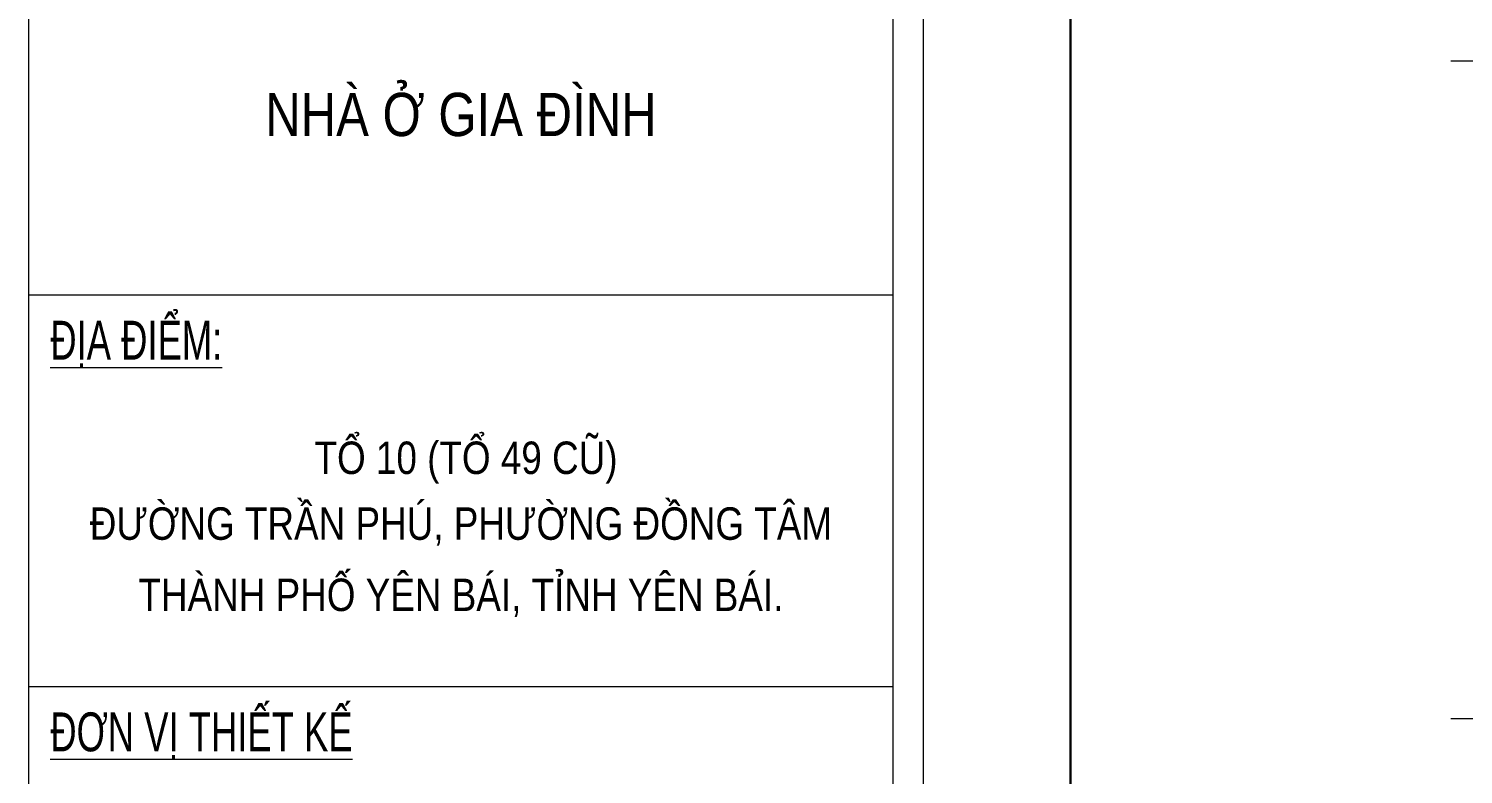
# Model space of a CAD drawing. Header units: millimetres. Extents: x 1832547 to 2001569, y -558009 to -417808.
# Drawn here: x 1939917 to 1945243, y -493618 to -490851 of the extents above; entities that cross this region are included whole.
import ezdxf
from ezdxf.enums import TextEntityAlignment as Align

# ---------------------------------------------------------------- set-up
doc = ezdxf.new("R2010")
doc.units = ezdxf.units.MM
doc.header["$MEASUREMENT"] = 0
doc.linetypes.add('CENTER', pattern=[2, 1.25, -0.25, 0.25, -0.25])
doc.layers.get('0').update_dxf_attribs({"linetype": 'CONTINUOUS'})
doc.layers.get('DEFPOINTS').update_dxf_attribs({"linetype": 'CONTINUOUS'})
for name, color, linetype, lineweight in [('CA.dim 08', 8, 'CONTINUOUS', 13), ('CA.thay 145', 145, 'CONTINUOUS', 18), ('CA.tim 67', 67, 'CENTER', 9)]:
    doc.layers.add(name, color=color, linetype=linetype, lineweight=lineweight)
doc.styles.add('VH01-VNAVANTH', font='Vhavan.ttf', dxfattribs={"width": 0.8})

# ---------------------------------------------------------------- blocks, each defined once
blk = doc.blocks.new('A$C2d76a15f')
at = {"color": 4, "linetype": 'Continuous', "lineweight": 18}
blk.add_line((27498.47177620605, 452.5398463322053), (27498.47177620605, 19312.80984569415), dxfattribs=at)
at = {"linetype": 'Continuous', "lineweight": 18, "ltscale": 100}
blk.add_line((24743.30177632347, 545.7098463290749), (24743.30177632347, 19219.63984569728), dxfattribs=at)
for p, q in [((27405.30177621031, 545.7098463290749), (27405.30177621031, 19219.63984569728)), ((24743.30177632347, 14039.2449196056), (27405.30177621031, 14039.2449196056)), ((24743.30177632347, 12833.82525733698), (27405.30177621031, 12833.82525733698))]:
    blk.add_line(p, q)
at = {"layer": 'DEFPOINTS', "ltscale": 600}
for p, q in [((-0.0003083094488829374, -0.0001536530908197165), (-0.0003083094488829374, 19765.34984567884)), ((27950.99969050125, 19765.34984567884), (27950.99969050125, -0.0001536530908197165))]:
    blk.add_line(p, q, dxfattribs=at)
at = {"color": 140, "linetype": 'Continuous', "lineweight": 18, "style": 'VH01-VNAVANTH'}
for s, height, width, p in [('nhµ ë gia ®×nh', 133.0999999955002, 0.8499999999505895, (26074.30177626666, 14527.55536235095)), (' tæ 10 (tæ 49 cò)', 99.82499999081483, 0.8500000000205542, (26074.30177626689, 13487.59193365042)), ('®\xadêng trÇn phó, ph\xadêng ®ång t©m', 99.82499999081483, 0.8500000000205542, (26074.30177626689, 13285.14061689888)), ('thµnh phè yªn b¸i, tØnh yªn b¸i.', 99.82499999081483, 0.8500000000205542, (26074.30177626689, 13065.81845372621))]:
    blk.add_text(s, height=height, dxfattribs=dict(at, width=width)).set_placement(p, align=Align.CENTER)
at = {"color": 140, "linetype": 'Continuous', "lineweight": 18, "style": 'VH01-VNAVANTH', "width": 0.7}
for s, p in [('%%u§Þa §iÓm:', (24809.85177632049, 13839.59491961235)), ('%%u®¬n vÞ thiÕt kÕ', (24809.85177632049, 12634.17525734373))]:
    blk.add_text(s, height=119.7899999959554, dxfattribs=at).set_placement(p)
blk = doc.blocks.new('t5hy6')
at = {"layer": 'CA.tim 67', "ltscale": 500}
for p, q in [((1945196.794870626, -466729.7692613279), (1973537.239188968, -466729.7692613279)), ((1945196.794870626, -469169.7695433344), (1973537.239188968, -469169.7695433344))]:
    blk.add_line(p, q, dxfattribs=at)

msp = doc.modelspace()

# ---------------------------------------------------------------- block references
at = {"layer": 'CA.dim 08'}
msp.add_blockref('t5hy6', (0.0003717334475368261, -24240.63285972533), dxfattribs=at)
at = {"layer": 'CA.thay 145', "xscale": 1.205715468216754, "yscale": 1.205715468216754, "zscale": 1.205715468216754}
for p in [(1910083.145187947, -508765.6612342104), (1943784.098238639, -508765.6612342104)]:
    msp.add_blockref('A$C2d76a15f', p, dxfattribs=at)

doc.saveas('drawing.dxf')
